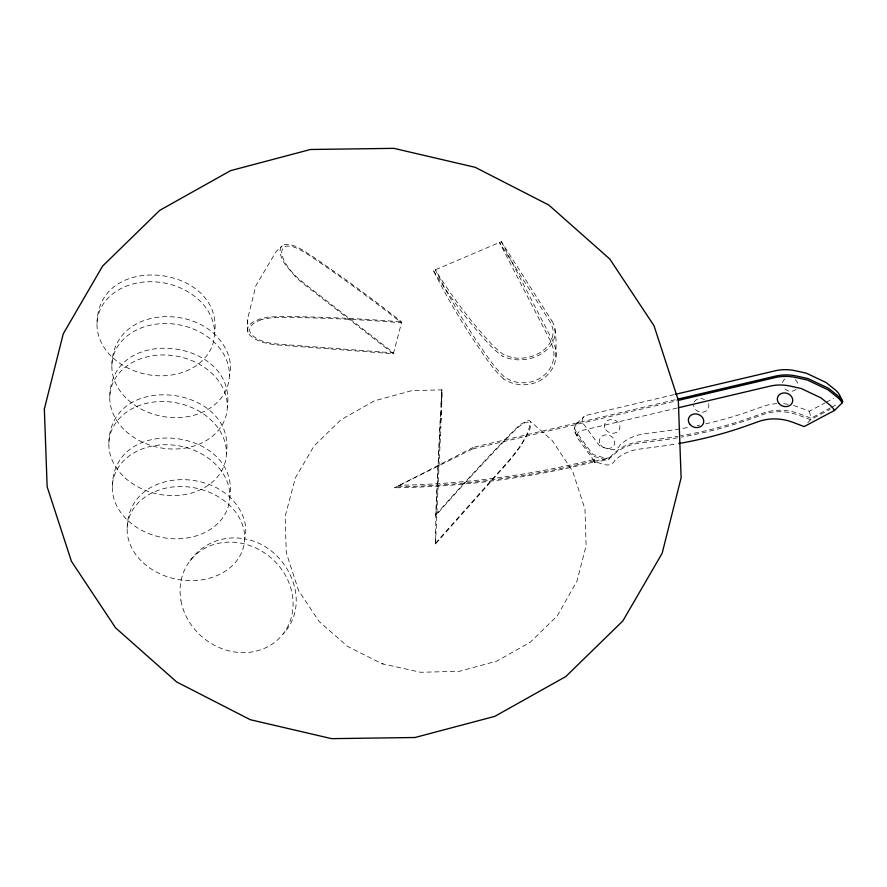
<?xml version="1.0" encoding="UTF-8"?>
<svg xmlns="http://www.w3.org/2000/svg" width="887" height="887" viewBox="0 0 887 887"><rect width="100%" height="100%" fill="white"/><g stroke="black" fill="none" stroke-linecap="round" stroke-linejoin="round"><path stroke-width="0.67" stroke-dasharray="4.43 3.33" d="M555.972 356.674L556.027 339.499L554.652 327.292M435.816 514.704A701.04 169.14 -52.9 0 1 502.175 442.458L506.776 437.679A105.875 25.546 -52.9 0 1 510.247 434.12L513.684 430.727A106.041 25.59 -52.9 0 1 520.414 424.407L528.109 420.449A33.961 8.194 -52.9 0 1 527.965 433.455L520.159 446.937L509.559 460.597L435.495 543.975L435.816 514.704A702.493 8.682 -87.7 0 1 440.24 420.471L440.54 414.174A106.096 1.308 -87.7 0 1 440.772 409.472M441.848 398.33L441.892 389.859L411.845 390.624L374.292 400.891L340.918 419.773L314.009 446.017L295.393 477.816L285.159 516.267L286.279 552.723L298.597 590.642L319.154 621.521L347.637 646.457L382.131 663.753L420.56 672.279L459.433 671.304L496.986 661.048L530.348 642.155L557.258 615.911L576.982 581.118L586.119 545.66L584.988 509.205L572.68 471.285L552.124 440.407L530.182 421.214M442.014 392.231L441.682 404.15M441.748 402.864L441.138 419.185M441.493 410.459L440.817 427.645M440.451 436.071L440.806 427.368M435.495 543.975L440.451 435.384M441.704 392.065L441.327 399.161A104.001 1.286 -87.7 0 0 440.961 406.179M441.626 394.028L441.892 389.859M97.038 323.422C98.002 250.012 224.899 265.335 214.51 334.1C225.52 344.644 233.614 360.499 229.356 375.922M111.884 365.256C112.605 312.324 181.935 303.72 214.51 334.1M109.8 396.655C110.764 323.245 237.661 338.568 227.272 407.321M108.89 443.223C109.855 369.812 236.751 385.135 226.362 453.889M112.327 486.442C113.292 413.032 240.189 428.354 229.8 497.108C240.809 507.652 248.903 523.507 244.646 538.93C286.124 545.494 313.943 601.098 283.075 634.017M127.174 528.264C127.894 475.332 197.224 466.728 229.8 497.108M247.894 331.982L247.351 319.974L255.988 285.437L276.123 251.575L282.199 245.854M393.396 353.769L401.711 321.903A702.493 275.236 42.5 0 0 319.63 261.321L313.876 257.374A106.085 41.567 42.5 0 0 309.508 254.458L305.15 251.686A106.229 41.622 42.5 0 0 296.524 246.653L290.57 244.723L285.681 244.457A33.894 13.283 42.5 0 0 285.337 264.747L296.014 277.454L302.6 283.164L393.396 353.769L277.221 344.921C267.763 343.901 257.718 342.072 250.311 335.652A33.961 14.447 2 0 1 254.004 321.493L260.046 318.965L267.508 317.236A106.019 45.115 2 0 1 278.451 316.648L283.984 316.548A105.863 45.049 2 0 1 289.539 316.559L296.879 316.67A701.04 298.298 2 0 1 401.711 321.903M473.17 447.392L394.604 487.806L472.66 448.9L473.17 447.392L676.082 399.549M677.446 437.812A433.189 373.549 18.6 0 1 662.112 440.107L639.006 443.178A49.395 42.598 18.6 0 0 613.627 454.776L608.937 459.167L594.412 462.593L594.922 461.085L594.268 459.422L581.639 462.404A830.498 716.142 18.6 0 1 473.492 480.665L457.747 482.173A830.687 716.308 18.6 0 1 410.16 485.012L398.33 485.3M190.095 560.717C202.125 543.332 223.956 534.794 244.646 538.93M435.495 543.154L509.482 459.876A31.289 7.551 -52.9 0 0 523.629 440.429L526.8 434.364A31.832 7.684 -52.9 0 0 526.945 422.168L523.818 423.199L518.862 426.68A103.801 25.047 -52.9 0 0 513.362 431.869L509.97 435.229A103.657 25.013 -52.9 0 0 506.577 438.699L501.987 443.467A699.056 168.663 -52.9 0 0 435.805 515.513A700.497 8.659 -87.7 0 1 440.218 421.547L440.517 415.26A103.868 1.286 -87.7 0 1 440.739 410.659L440.994 404.927A106.24 1.308 -87.7 0 1 441.427 396.378M807.824 422.644L810.574 419.706L829.999 409.362M576.605 423.676L584.134 416.502M793.532 405.503A45.669 39.383 18.6 0 1 798.289 407.089L809.321 411.235L825.087 402.853M826.296 402.199L833.58 398.33M830.509 407.865L811.073 418.198L810.574 419.706L799.087 415.382A47.554 41.002 18.6 0 0 763.031 414.506L751.3 418.686A433.189 373.549 18.6 0 1 681.249 437.147M831.718 407.211L837.794 403.984M503.694 378.971A107.682 99.322 8.8 0 1 496.055 371.209L492.573 367.074A107.715 99.355 8.8 0 1 489.314 362.783L485.189 357.017A713.725 658.354 8.8 0 1 433.444 270.624L501.366 241.674L551.936 320.983M674.187 394.626L586.662 415.26A6.719 5.799 18.6 0 0 583.446 423.875L599.679 446.006C606.398 448.135 615.5 453.567 620.168 444.93A47.443 40.913 18.6 0 1 644.539 433.787L666.736 430.838A416.036 358.747 18.6 0 0 688.767 427.334M472.66 448.9L676.925 400.736M677.114 408.042L581.517 430.583A6.719 5.799 18.6 0 0 578.291 439.198L594.523 461.34C601.253 463.469 610.345 468.901 615.024 460.253A47.443 40.913 18.6 0 1 639.394 449.121L661.591 446.172A416.036 358.747 18.6 0 0 676.315 443.955M594.922 461.085L609.447 457.659L614.137 453.279A49.395 42.598 18.6 0 1 639.505 441.682L662.622 438.61A433.189 373.549 18.6 0 0 677.945 436.304M594.412 462.593L593.769 460.93L594.268 459.422L594.667 461.839L582.038 464.821A830.498 716.142 18.6 0 1 473.891 483.082L458.135 484.579A830.709 716.319 18.6 0 1 394.604 487.806M397.831 486.797L409.65 486.508A830.554 716.197 18.6 0 0 581.14 463.912L593.769 460.93L594.667 461.839M382.131 663.753L383.284 663.997M511.322 357.383L503.007 354.157A104.333 80.706 -7.4 0 1 496.886 349.256L493.482 346.085A104.256 80.65 -7.4 0 1 490.334 342.792L486.264 338.269A703.269 544.019 -7.4 0 1 439.819 276.977L435.317 269.825L439.885 278.751A711.618 656.402 8.8 0 0 486.93 355.986L491.043 361.719A105.442 97.26 8.8 0 0 494.236 365.943L497.674 370.012A105.442 97.26 8.8 0 0 503.838 376.387L504.925 377.396A31.466 29.027 8.8 0 0 539.828 378.383A31.466 29.027 8.8 0 0 553.355 348.89L550.738 341.484L499.481 242.473L549.995 321.693L552.579 327.702A31.511 24.381 -7.4 0 1 511.344 357.339M501.366 241.674L552.679 340.796A33.617 31.001 8.8 0 1 544.474 377.696A33.617 31.001 8.8 0 1 503.661 379.004M574.854 432.013L577.781 438.389M809.321 411.235L811.073 418.198L799.597 413.874A47.554 41.002 18.6 0 0 763.53 412.998L751.799 417.189A433.189 373.549 18.6 0 1 680.484 435.872M247.351 319.974L247.528 323.788M705.653 423.853A416.036 358.747 18.6 0 0 752.387 410.26L763.652 406.246A45.669 39.383 18.6 0 1 776.812 403.64M699.643 425.172A416.036 358.747 18.6 0 1 697.237 425.671M579.244 422.378A6.996 6.043 18.6 0 0 575.885 431.348L592.793 454.41L605.832 458.379L609.447 457.659L608.937 459.167L605.322 459.876L592.294 455.907L575.386 432.856A6.996 6.043 18.6 0 1 578.734 423.886M783.72 403.74A45.669 39.383 18.6 0 1 789.641 404.572M796.06 389.338A7.817 6.741 18.6 0 1 783.831 387.819M782.589 382.596A7.817 6.741 18.6 0 1 785.793 378.461M795.173 379.625A7.817 6.741 18.6 0 1 797.768 386.277M708.469 403.707A7.817 6.741 18.6 0 1 702.814 412.222A7.817 6.741 18.6 0 1 693.501 405.348M694.233 401.922A7.817 6.741 18.6 0 1 704.5 399.505M433.444 270.624A705.376 545.649 -7.4 0 0 484.513 339.266L488.604 343.79A106.495 82.38 -7.4 0 0 491.819 347.161L495.279 350.376A106.573 82.447 -7.4 0 0 502.84 356.33M551.969 320.972A33.595 25.989 -7.4 0 1 543.509 352.405A33.595 25.989 -7.4 0 1 502.896 356.264M261.377 319.708L255.722 322.07A31.832 13.549 2 0 0 252.263 335.341L256.487 338.468A31.3 13.316 2 0 0 277.587 344.045L393.628 352.882L302.944 282.365A31.333 12.274 42.5 0 1 286.667 265.025A31.766 12.451 42.5 0 1 287 246.021L291.568 246.264L298.276 248.704A103.99 40.747 42.5 0 1 305.316 252.85L309.607 255.578A103.857 40.691 42.5 0 1 313.887 258.439L319.63 262.375A700.397 274.416 42.5 0 1 393.329 316.415L401.478 322.79L391.045 321.97A698.956 297.411 2 0 0 296.934 317.568L289.617 317.457A103.646 44.095 2 0 0 284.184 317.446L278.718 317.546A103.779 44.162 2 0 0 269.792 317.989L261.377 319.708M113.159 358.038A59.174 46.556 10.7 0 0 212.148 346.03A59.174 46.556 10.7 0 0 142.02 282.232A59.174 46.556 10.7 0 0 113.159 358.038M128.005 399.86A59.174 46.556 10.7 0 0 226.994 387.852A59.174 46.556 10.7 0 0 156.866 324.054A59.174 46.556 10.7 0 0 128.005 399.86M125.921 431.259A59.174 46.556 10.7 0 0 224.91 419.252A59.174 46.556 10.7 0 0 154.781 355.454A59.174 46.556 10.7 0 0 125.921 431.259M125.012 477.827A59.174 46.556 10.7 0 0 224.001 465.819A59.174 46.556 10.7 0 0 153.872 402.022A59.174 46.556 10.7 0 0 125.012 477.827M128.449 521.046A59.174 46.556 10.7 0 0 227.438 509.038A59.174 46.556 10.7 0 0 157.309 445.241A59.174 46.556 10.7 0 0 128.449 521.046M143.295 562.868A59.174 46.556 10.7 0 0 242.284 550.86A59.174 46.556 10.7 0 0 172.156 487.063A59.174 46.556 10.7 0 0 143.295 562.868M180.97 600.743A59.174 52.433 39.6 0 0 273.152 643.452A59.174 52.433 39.6 0 0 255.633 547.9A59.174 52.433 39.6 0 0 180.97 600.743M605.865 429.763A7.817 6.741 18.6 0 0 619.193 429.885A7.817 6.741 18.6 0 0 611.598 419.529A7.817 6.741 18.6 0 0 605.865 429.763M600.71 445.097A7.817 6.741 18.6 0 0 614.037 445.219A7.817 6.741 18.6 0 0 606.453 434.863A7.817 6.741 18.6 0 0 600.71 445.097"/><path stroke-width="1.33" d="M678.755 443.544A416.036 358.747 18.6 0 0 747.242 425.594L758.507 421.58A45.669 39.383 18.6 0 1 793.133 422.423L804.165 426.569L834.49 410.437L842.14 402.898L842.65 401.401L839.645 395.103A18.926 16.321 18.6 0 0 834.811 389.493L826.008 382.485L806.305 373.161L795.351 370.755A41.611 35.879 18.6 0 0 775.171 370.81L675.528 394.305M677.38 399.239L775.526 376.11A43.319 37.354 18.6 0 1 796.537 376.044L807.946 378.549L828.458 388.262L837.627 395.558A19.702 16.986 18.6 0 1 842.65 401.401M678.222 400.425L775.016 377.607A43.319 37.354 18.6 0 1 796.027 377.552L807.436 380.057L827.959 389.77L837.117 397.054A19.702 16.986 18.6 0 1 842.14 402.898M678.466 407.732L770.027 386.144A41.611 35.879 18.6 0 1 790.195 386.089L801.161 388.495L820.863 397.82L829.667 404.827A18.926 16.321 18.6 0 1 834.49 410.437M44.35 408.985L47.144 486.775L71.448 561.327L115.598 627.874L176.679 681.97L250.3 719.712L331.583 738.649L414.983 737.507L494.813 716.363L565.817 676.537L622.851 620.933L662.157 553.255L681.116 477.816L678.322 400.314L654.018 325.751L609.779 259.015L548.809 205.041L475.166 167.299L393.861 148.351L310.439 149.493L230.576 170.648L159.727 210.363L102.559 266.144L63.254 333.834L44.35 408.985M689.698 424.119A7.817 6.741 18.6 0 0 703.014 424.241A7.817 6.741 18.6 0 0 695.43 413.885A7.817 6.741 18.6 0 0 689.698 424.119M778.675 403.142A7.817 6.741 18.6 0 0 792.002 403.252A7.817 6.741 18.6 0 0 784.418 392.908A7.817 6.741 18.6 0 0 778.675 403.142"/></g></svg>
